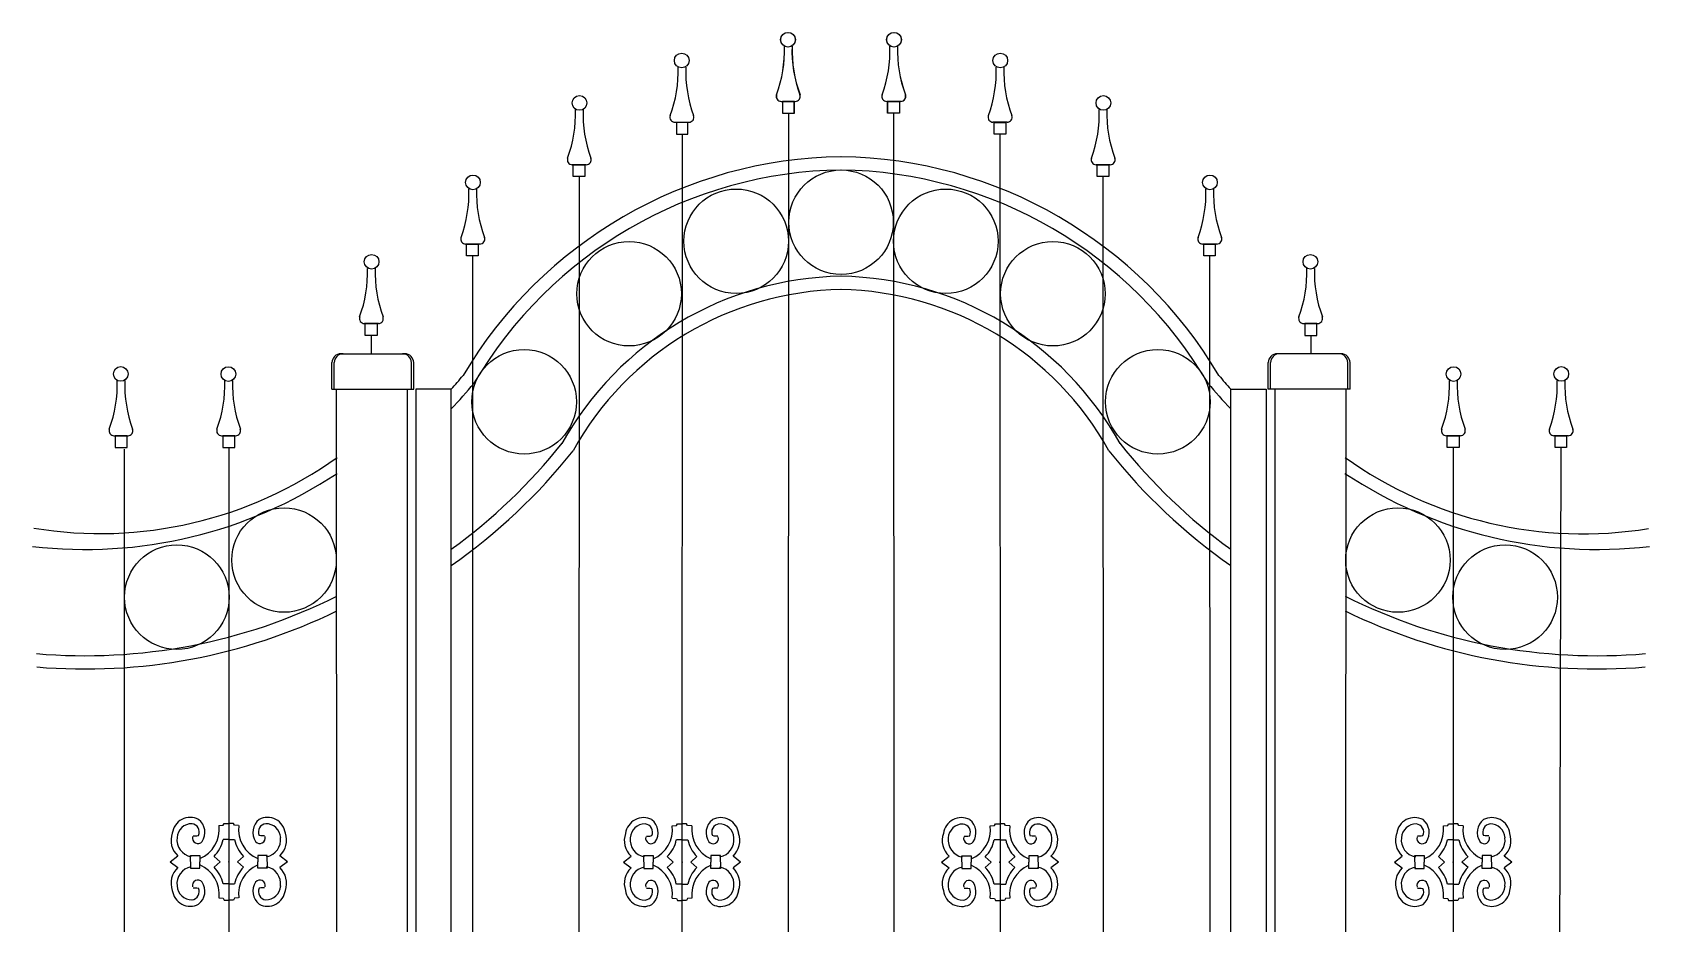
# Model space of a CAD drawing. Header units: millimetres. Extents: x -11 to 1891, y 0 to 2022.
# Drawn here: x -11 to 1891, y 973 to 2022 of the extents above; entities that cross this region are included whole.
import ezdxf

# ---------------------------------------------------------------- set-up
doc = ezdxf.new("R2010")
doc.units = ezdxf.units.MM
for name, color, linetype in [('ceco.net 112 a', 6, 'Continuous'), ('ceco.net 112 b', 5, 'Continuous'), ('ceco.net 112 c', 253, 'Continuous'), ('ceco.net 112 d', 190, 'Continuous'), ('ceco.net 112 e', 7, 'Continuous'), ('ceco.net 112 f', 1, 'Continuous')]:
    doc.layers.add(name, color=color, linetype=linetype)

msp = doc.modelspace()

# ---------------------------------------------------------------- linework, layer by layer
at = {"layer": 'ceco.net 112 a'}
for p, q in [((869.8, 1940.7), (886.4, 1940.7)), ((869.9, 1940.7), (886.4, 1940.7)), ((871.4, 1940.5), (871.4, 1926.7)), ((885.2, 1940.5), (871.4, 1940.5)), ((871.5, 1940.5), (871.5, 1926.7)), ((885.3, 1940.5), (871.5, 1940.5)), ((885.2, 1926.7), (885.2, 1940.5)), ((885.3, 1926.7), (885.3, 1940.5)), ((1010.4, 1940.7), (993.9, 1940.7)), ((1010.5, 1940.7), (993.9, 1940.7)), ((995, 1926.7), (995, 1940.5)), ((995, 1940.5), (1008.8, 1940.5)), ((995.1, 1926.7), (995.1, 1940.5)), ((995.1, 1940.5), (1008.9, 1940.5)), ((1008.8, 1940.5), (1008.8, 1926.7)), ((1008.9, 1940.5), (1008.9, 1926.7)), ((871.4, 1926.7), (885.2, 1926.7)), ((871.5, 1926.7), (885.3, 1926.7)), ((1008.8, 1926.7), (995, 1926.7)), ((1008.9, 1926.7), (995.1, 1926.7)), ((744.8, 1916.2), (761.4, 1916.2)), ((746.5, 1916), (746.5, 1902.2)), ((760.2, 1916), (746.5, 1916)), ((746.5, 1902.2), (760.2, 1902.2)), ((760.2, 1902.2), (760.2, 1916)), ((1135.5, 1916.2), (1118.9, 1916.2)), ((1120.1, 1902.2), (1120.1, 1916)), ((1120.1, 1916), (1133.9, 1916)), ((1133.9, 1902.2), (1120.1, 1902.2)), ((1133.9, 1916), (1133.9, 1902.2)), ((640.6, 1866.1), (624.1, 1866.1)), ((625.2, 1852.2), (625.2, 1865.9)), ((625.2, 1865.9), (639, 1865.9)), ((639, 1865.9), (639, 1852.2)), ((1256.7, 1866.1), (1240.2, 1866.1)), ((1241.3, 1852.2), (1241.3, 1865.9)), ((1241.3, 1865.9), (1255.1, 1865.9)), ((1255.1, 1865.9), (1255.1, 1852.2)), ((639, 1852.2), (625.2, 1852.2)), ((1255.1, 1852.2), (1241.3, 1852.2)), ((515.3, 1772.8), (498.7, 1772.8)), ((499.9, 1758.8), (499.9, 1772.6)), ((499.9, 1772.6), (513.6, 1772.6)), ((513.6, 1772.6), (513.6, 1758.8)), ((1382.1, 1772.8), (1365.5, 1772.8)), ((1366.7, 1758.8), (1366.7, 1772.6)), ((1366.7, 1772.6), (1380.4, 1772.6)), ((1380.4, 1772.6), (1380.4, 1758.8)), ((513.6, 1758.8), (499.9, 1758.8)), ((1380.4, 1758.8), (1366.7, 1758.8)), ((396.1, 1679.4), (379.6, 1679.3)), ((380.7, 1665.4), (380.7, 1679.2)), ((380.7, 1679.2), (394.5, 1679.2)), ((394.5, 1679.2), (394.5, 1665.4)), ((1484.2, 1679.4), (1500.7, 1679.3)), ((1485.8, 1679.2), (1485.8, 1665.4)), ((1499.6, 1679.2), (1485.8, 1679.2)), ((1499.6, 1665.4), (1499.6, 1679.2)), ((394.5, 1665.4), (380.7, 1665.4)), ((1485.8, 1665.4), (1499.6, 1665.4)), ((85.1, 1547.3), (101.6, 1547.3)), ((86.7, 1547.1), (86.7, 1533.4)), ((100.5, 1547.1), (86.7, 1547.1)), ((100.5, 1533.4), (100.5, 1547.1)), ((211.7, 1547.3), (228.2, 1547.3)), ((213.3, 1547.1), (213.3, 1533.3)), ((227.1, 1547.1), (213.3, 1547.1)), ((227.1, 1533.3), (227.1, 1547.1)), ((1668.6, 1547.3), (1652.1, 1547.3)), ((1653.2, 1533.3), (1653.2, 1547.1)), ((1653.2, 1547.1), (1667, 1547.1)), ((1667, 1547.1), (1667, 1533.3)), ((1795.3, 1547.3), (1778.7, 1547.3)), ((1779.9, 1533.4), (1779.9, 1547.1)), ((1779.9, 1547.1), (1793.6, 1547.1)), ((1793.6, 1547.1), (1793.6, 1533.4)), ((86.7, 1533.4), (100.5, 1533.4)), ((213.3, 1533.3), (227.1, 1533.3)), ((1667, 1533.3), (1653.2, 1533.3)), ((1793.6, 1533.4), (1779.9, 1533.4))]:
    msp.add_line(p, q, dxfattribs=at)
for centre in [(877.8, 2013.3), (877.9, 2013.3), (1002.4, 2013.3), (1002.5, 2013.3), (752.8, 1988.8), (1127.5, 1988.8), (632.6, 1938.8), (1248.7, 1938.8), (507.3, 1845.4), (1374.1, 1845.4), (388.1, 1752), (1492.2, 1752), (93.1, 1620), (219.7, 1619.9), (1660.6, 1619.9), (1787.3, 1620)]:
    msp.add_circle(centre, 8.63, dxfattribs=at)
for centre, radius, start, end in [((722.4, 2000.9), 151.3, 339.7255, 1.734), ((722.5, 2000.9), 151.3, 339.7255, 1.734), ((1033.8, 2000.9), 151.3, 178.247, 200.2555), ((1033.9, 2000.9), 151.3, 178.247, 200.2555), ((846.5, 2000.9), 151.3, 339.7445, 1.753), ((846.5, 2000.9), 151.3, 339.7445, 1.753), ((1157.8, 2000.9), 151.3, 178.266, 200.2745), ((1157.9, 2000.9), 151.3, 178.266, 200.2745), ((597.4, 1976.4), 151.3, 339.7255, 1.734), ((908.8, 1976.4), 151.3, 178.247, 200.2555), ((971.5, 1976.4), 151.3, 339.7445, 1.753), ((1282.9, 1976.4), 151.3, 178.266, 200.2745), ((869.8, 1946.5), 5.83, 159.7255, 269.9905), ((869.9, 1946.5), 5.83, 159.7255, 269.9905), ((886.4, 1946.5), 5.83, 269.9905, 20.2555), ((886.4, 1946.5), 5.83, 269.9905, 20.2555), ((993.9, 1946.5), 5.83, 159.7445, 270.0095), ((993.9, 1946.5), 5.83, 159.7445, 270.0095), ((1010.4, 1946.5), 5.83, 270.0095, 20.2745), ((1010.5, 1946.5), 5.83, 270.0095, 20.2745), ((476.7, 1926.4), 151.3, 339.7445, 1.753), ((788, 1926.4), 151.3, 178.266, 200.2745), ((744.8, 1922), 5.83, 159.7255, 269.9905), ((761.4, 1922), 5.83, 269.9905, 20.2555), ((1118.9, 1922), 5.83, 159.7445, 270.0095), ((1135.5, 1922), 5.83, 270.0095, 20.2745), ((1092.7, 1926.4), 151.3, 339.7445, 1.753), ((1404.1, 1926.4), 151.3, 178.266, 200.2745), ((624.1, 1872), 5.83, 159.7445, 270.0095), ((640.6, 1872), 5.83, 270.0095, 20.2745), ((1240.2, 1872), 5.83, 159.7445, 270.0095), ((1256.7, 1872), 5.83, 270.0095, 20.2745), ((351.3, 1833), 151.3, 339.7445, 1.753), ((662.7, 1833.1), 151.3, 178.266, 200.2745), ((1218.1, 1833), 151.3, 339.7445, 1.753), ((1529.5, 1833.1), 151.3, 178.266, 200.2745), ((498.7, 1778.6), 5.83, 159.7445, 270.0095), ((515.3, 1778.6), 5.83, 270.0095, 20.2745), ((1365.5, 1778.6), 5.83, 159.7445, 270.0095), ((1382.1, 1778.6), 5.83, 270.0095, 20.2745), ((232.1, 1739.6), 151.3, 339.7445, 1.753), ((543.5, 1739.6), 151.3, 178.266, 200.2745), ((1336.8, 1739.6), 151.3, 339.7255, 1.734), ((1648.2, 1739.6), 151.3, 178.247, 200.2555), ((379.6, 1685.2), 5.83, 159.7445, 270.0095), ((396.1, 1685.2), 5.83, 270.0095, 20.2745), ((1484.2, 1685.2), 5.83, 159.7255, 269.9905), ((1500.7, 1685.2), 5.83, 269.9905, 20.2555), ((-62.3, 1607.6), 151.3, 339.7255, 1.734), ((249, 1607.6), 151.3, 178.247, 200.2555), ((64.3, 1607.6), 151.3, 339.7255, 1.734), ((375.7, 1607.5), 151.3, 178.247, 200.2555), ((1504.6, 1607.5), 151.3, 339.7445, 1.753), ((1816, 1607.6), 151.3, 178.266, 200.2745), ((1631.3, 1607.6), 151.3, 339.7445, 1.753), ((1942.7, 1607.6), 151.3, 178.266, 200.2745), ((85.1, 1553.2), 5.83, 159.7255, 269.9905), ((101.6, 1553.2), 5.83, 269.9905, 20.2555), ((211.7, 1553.1), 5.83, 159.7255, 269.9905), ((228.2, 1553.1), 5.83, 269.9905, 20.2555), ((1652.1, 1553.1), 5.83, 159.7445, 270.0095), ((1668.6, 1553.1), 5.83, 270.0095, 20.2745), ((1778.7, 1553.2), 5.83, 159.7445, 270.0095), ((1795.3, 1553.2), 5.83, 270.0095, 20.2745)]:
    msp.add_arc(centre, radius, start, end, dxfattribs=at)
at = {"layer": 'ceco.net 112 b', "linetype": 'Continuous'}
for p, q in [((208.6, 1088.7), (213.7, 1089)), ((213.7, 1089), (214.8, 1091.2)), ((214.8, 1091.2), (220.2, 1091.2)), ((225.5, 1091.2), (220.2, 1091.2)), ((226.7, 1089), (225.5, 1091.2)), ((231.7, 1088.7), (226.7, 1089)), ((741.7, 1088.4), (746.8, 1088.6)), ((746.8, 1088.6), (747.9, 1090.9)), ((747.9, 1090.9), (753.3, 1090.9)), ((758.6, 1090.9), (753.3, 1090.9)), ((759.8, 1088.6), (758.6, 1090.9)), ((764.8, 1088.4), (759.8, 1088.6)), ((1115.6, 1088.3), (1120.7, 1088.6)), ((1120.7, 1088.6), (1121.8, 1090.8)), ((1121.8, 1090.8), (1127.1, 1090.8)), ((1132.5, 1090.8), (1127.1, 1090.8)), ((1133.6, 1088.6), (1132.5, 1090.8)), ((1138.7, 1088.3), (1133.6, 1088.6)), ((1648.6, 1088.4), (1653.7, 1088.7)), ((1653.7, 1088.7), (1654.8, 1090.9)), ((1654.8, 1090.9), (1660.2, 1090.9)), ((1665.5, 1090.9), (1660.2, 1090.9)), ((1666.7, 1088.7), (1665.5, 1090.9)), ((1671.7, 1088.4), (1666.7, 1088.7)), ((178.2, 1076.7), (182.4, 1076.7)), ((182.4, 1076.7), (184.6, 1077.1)), ((220.2, 1072.2), (213.4, 1072.2)), ((220.2, 1072.2), (226.9, 1072.2)), ((257.9, 1076.7), (255.8, 1077.1)), ((262.2, 1076.7), (257.9, 1076.7)), ((711.3, 1076.4), (715.5, 1076.4)), ((715.5, 1076.4), (717.6, 1076.8)), ((753.3, 1071.9), (746.5, 1071.9)), ((753.3, 1071.9), (760, 1071.9)), ((791, 1076.4), (788.9, 1076.8)), ((795.3, 1076.4), (791, 1076.4)), ((1085.1, 1076.4), (1089.4, 1076.4)), ((1089.4, 1076.4), (1091.5, 1076.7)), ((1127.1, 1071.8), (1120.4, 1071.8)), ((1127.1, 1071.8), (1133.9, 1071.8)), ((1164.9, 1076.4), (1162.8, 1076.7)), ((1169.1, 1076.4), (1164.9, 1076.4)), ((1618.2, 1076.5), (1622.4, 1076.5)), ((1622.4, 1076.5), (1624.6, 1076.8)), ((1660.2, 1071.9), (1653.5, 1071.9)), ((1660.2, 1071.9), (1666.9, 1071.9)), ((1697.9, 1076.5), (1695.8, 1076.8)), ((1702.2, 1076.5), (1697.9, 1076.5)), ((151.3, 1046.1), (160.3, 1053)), ((175.1, 1046.3), (175.1, 1053.6)), ((175.1, 1053.6), (186.2, 1053.6)), ((186.2, 1053.6), (186.2, 1046.1)), ((202.8, 1052.4), (209.8, 1046.1)), ((237.6, 1052.4), (230.5, 1046.1)), ((265.3, 1053.6), (254.1, 1053.6)), ((254.1, 1053.6), (254.1, 1046.1)), ((265.3, 1046.3), (265.3, 1053.6)), ((289, 1046.1), (280.1, 1053)), ((684.4, 1045.8), (693.4, 1052.7)), ((708.2, 1046), (708.2, 1053.3)), ((708.2, 1053.3), (719.3, 1053.3)), ((719.3, 1053.3), (719.3, 1045.8)), ((735.9, 1052.1), (742.9, 1045.8)), ((770.6, 1052.1), (763.6, 1045.8)), ((798.4, 1053.3), (787.2, 1053.3)), ((787.2, 1053.3), (787.2, 1045.8)), ((798.4, 1046), (798.4, 1053.3)), ((822.1, 1045.8), (813.2, 1052.7)), ((1058.3, 1045.7), (1067.2, 1052.6)), ((1082.1, 1045.9), (1082.1, 1053.2)), ((1082.1, 1053.2), (1093.2, 1053.2)), ((1093.2, 1053.2), (1093.2, 1045.7)), ((1109.8, 1052), (1116.8, 1045.7)), ((1144.5, 1052), (1137.5, 1045.7)), ((1172.2, 1053.2), (1161.1, 1053.2)), ((1161.1, 1053.2), (1161.1, 1045.7)), ((1172.2, 1045.9), (1172.2, 1053.2)), ((1196, 1045.7), (1187, 1052.6)), ((1591.3, 1045.8), (1600.3, 1052.7)), ((1615.1, 1046), (1615.1, 1053.3)), ((1615.1, 1053.3), (1626.2, 1053.3)), ((1626.2, 1053.3), (1626.2, 1045.8)), ((1642.8, 1052.1), (1649.9, 1045.8)), ((1677.6, 1052.1), (1670.5, 1045.8)), ((1705.3, 1053.3), (1694.2, 1053.3)), ((1694.2, 1053.3), (1694.2, 1045.8)), ((1705.3, 1046), (1705.3, 1053.3)), ((1729.1, 1045.8), (1720.1, 1052.7)), ((151.3, 1046.1), (160.3, 1039.2)), ((175.1, 1045.9), (175.1, 1038.6)), ((175.1, 1038.6), (186.2, 1038.6)), ((186.2, 1038.6), (186.2, 1046.1)), ((202.8, 1039.8), (209.8, 1046.1)), ((237.6, 1039.8), (230.5, 1046.1)), ((254.1, 1038.6), (254.1, 1046.1)), ((265.3, 1038.6), (254.1, 1038.6)), ((265.3, 1045.9), (265.3, 1038.6)), ((289, 1046.1), (280.1, 1039.2)), ((684.4, 1045.8), (693.4, 1038.9)), ((708.2, 1045.6), (708.2, 1038.3)), ((708.2, 1038.3), (719.3, 1038.3)), ((719.3, 1038.3), (719.3, 1045.8)), ((735.9, 1039.5), (742.9, 1045.8)), ((770.6, 1039.5), (763.6, 1045.8)), ((787.2, 1038.3), (787.2, 1045.8)), ((798.4, 1038.3), (787.2, 1038.3)), ((798.4, 1045.6), (798.4, 1038.3)), ((822.1, 1045.8), (813.2, 1038.9)), ((1058.3, 1045.7), (1067.2, 1038.8)), ((1082.1, 1045.5), (1082.1, 1038.2)), ((1082.1, 1038.2), (1093.2, 1038.2)), ((1093.2, 1038.2), (1093.2, 1045.7)), ((1109.8, 1039.4), (1116.8, 1045.7)), ((1144.5, 1039.4), (1137.5, 1045.7)), ((1161.1, 1038.2), (1161.1, 1045.7)), ((1172.2, 1038.2), (1161.1, 1038.2)), ((1172.2, 1045.5), (1172.2, 1038.2)), ((1196, 1045.7), (1187, 1038.8)), ((1591.3, 1045.8), (1600.3, 1038.9)), ((1615.1, 1045.6), (1615.1, 1038.3)), ((1615.1, 1038.3), (1626.2, 1038.3)), ((1626.2, 1038.3), (1626.2, 1045.8)), ((1642.8, 1039.5), (1649.9, 1045.8)), ((1677.6, 1039.5), (1670.5, 1045.8)), ((1694.2, 1038.3), (1694.2, 1045.8)), ((1705.3, 1038.3), (1694.2, 1038.3)), ((1705.3, 1045.6), (1705.3, 1038.3)), ((1729.1, 1045.8), (1720.1, 1038.9)), ((178.2, 1015.4), (182.4, 1015.4)), ((182.4, 1015.4), (184.6, 1015.1)), ((220.2, 1020), (213.4, 1020)), ((220.2, 1020), (226.9, 1020)), ((257.9, 1015.4), (255.8, 1015.1)), ((262.2, 1015.4), (257.9, 1015.4)), ((711.3, 1015.1), (715.5, 1015.1)), ((715.5, 1015.1), (717.6, 1014.8)), ((753.3, 1019.7), (746.5, 1019.7)), ((753.3, 1019.7), (760, 1019.7)), ((791, 1015.1), (788.9, 1014.8)), ((795.3, 1015.1), (791, 1015.1)), ((1085.1, 1015.1), (1089.4, 1015.1)), ((1089.4, 1015.1), (1091.5, 1014.7)), ((1127.1, 1019.6), (1120.4, 1019.6)), ((1127.1, 1019.6), (1133.9, 1019.6)), ((1164.9, 1015.1), (1162.8, 1014.7)), ((1169.1, 1015.1), (1164.9, 1015.1)), ((1618.2, 1015.2), (1622.4, 1015.2)), ((1622.4, 1015.2), (1624.6, 1014.8)), ((1660.2, 1019.7), (1653.5, 1019.7)), ((1660.2, 1019.7), (1666.9, 1019.7)), ((1697.9, 1015.2), (1695.8, 1014.8)), ((1702.2, 1015.2), (1697.9, 1015.2)), ((208.6, 1003.5), (213.7, 1003.2)), ((213.7, 1003.2), (214.8, 1001)), ((214.8, 1001), (220.2, 1001)), ((225.5, 1001), (220.2, 1001)), ((226.7, 1003.2), (225.5, 1001)), ((231.7, 1003.5), (226.7, 1003.2)), ((741.7, 1003.2), (746.8, 1002.9)), ((746.8, 1002.9), (747.9, 1000.7)), ((747.9, 1000.7), (753.3, 1000.7)), ((758.6, 1000.7), (753.3, 1000.7)), ((759.8, 1002.9), (758.6, 1000.7)), ((764.8, 1003.2), (759.8, 1002.9)), ((1115.6, 1003.1), (1120.7, 1002.8)), ((1120.7, 1002.8), (1121.8, 1000.6)), ((1121.8, 1000.6), (1127.1, 1000.6)), ((1132.5, 1000.6), (1127.1, 1000.6)), ((1133.6, 1002.8), (1132.5, 1000.6)), ((1138.7, 1003.1), (1133.6, 1002.8)), ((1648.6, 1003.2), (1653.7, 1002.9)), ((1653.7, 1002.9), (1654.8, 1000.7)), ((1654.8, 1000.7), (1660.2, 1000.7)), ((1665.5, 1000.7), (1660.2, 1000.7)), ((1666.7, 1002.9), (1665.5, 1000.7)), ((1671.7, 1003.2), (1666.7, 1002.9))]:
    msp.add_line(p, q, dxfattribs=at)
for centre, radius, start, end in [((174.9, 1076.9), 21.4, 62.8497, 172.5134), ((176.8, 1073.3), 17.6, 89.7738, 175.6941), ((175.7, 1081.2), 9.76, 335.49, 83.2558), ((172.6, 1080.7), 19.4, 326.0897, 51.5976), ((171.5, 1084.2), 37.4, 293.1632, 6.8587), ((268.9, 1084.2), 37.4, 173.1413, 246.8368), ((267.8, 1080.7), 19.4, 128.4024, 213.9103), ((264.7, 1081.2), 9.76, 96.7442, 204.51), ((265.5, 1076.9), 21.4, 7.4866, 117.1503), ((263.6, 1073.3), 17.6, 4.3059, 90.2262), ((708, 1076.6), 21.4, 62.8497, 172.5134), ((709.8, 1073), 17.6, 89.7738, 175.6941), ((708.8, 1080.9), 9.76, 335.49, 83.2558), ((705.6, 1080.4), 19.4, 326.0897, 51.5976), ((704.6, 1083.9), 37.4, 293.1632, 6.8587), ((802, 1083.9), 37.4, 173.1413, 246.8368), ((800.9, 1080.4), 19.4, 128.4024, 213.9103), ((797.8, 1080.9), 9.76, 96.7442, 204.51), ((798.6, 1076.6), 21.4, 7.4866, 117.1503), ((796.7, 1073), 17.6, 4.3059, 90.2262), ((1081.8, 1076.6), 21.4, 62.8497, 172.5134), ((1083.7, 1072.9), 17.6, 89.7738, 175.6941), ((1082.6, 1080.8), 9.76, 335.49, 83.2558), ((1079.5, 1080.4), 19.4, 326.0897, 51.5976), ((1078.5, 1083.8), 37.4, 293.1632, 6.8587), ((1175.8, 1083.8), 37.4, 173.1413, 246.8368), ((1174.8, 1080.4), 19.4, 128.4024, 213.9103), ((1171.6, 1080.8), 9.76, 96.7442, 204.51), ((1172.4, 1076.6), 21.4, 7.4866, 117.1503), ((1170.6, 1072.9), 17.6, 4.3059, 90.2262), ((1614.9, 1076.7), 21.4, 62.8497, 172.5134), ((1616.8, 1073), 17.6, 89.7738, 175.6941), ((1615.7, 1080.9), 9.76, 335.49, 83.2558), ((1612.6, 1080.5), 19.4, 326.0897, 51.5976), ((1611.5, 1083.9), 37.4, 293.1632, 6.8587), ((1708.9, 1083.9), 37.4, 173.1413, 246.8368), ((1707.8, 1080.5), 19.4, 128.4024, 213.9103), ((1704.7, 1080.9), 9.76, 96.7442, 204.51), ((1705.5, 1076.7), 21.4, 7.4866, 117.1503), ((1703.6, 1073), 17.6, 4.3059, 90.2262), ((177.4, 1071.4), 25.2, 160.7629, 227.0685), ((179.8, 1072.3), 20.7, 173.5254, 258.4159), ((183.8, 1074), 6.4, 164.6141, 320.4505), ((175.7, 1079.7), 38.4, 314.7689, 348.7874), ((264.6, 1079.7), 38.4, 191.2126, 225.2311), ((256.6, 1074), 6.4, 219.5495, 15.3859), ((260.5, 1072.3), 20.7, 281.5841, 6.4746), ((262.9, 1071.4), 25.2, 312.9315, 19.2371), ((710.5, 1071.1), 25.2, 160.7629, 227.0685), ((712.9, 1072), 20.7, 173.5254, 258.4159), ((716.8, 1073.7), 6.4, 164.6141, 320.4505), ((708.8, 1079.4), 38.4, 314.7689, 348.7874), ((797.7, 1079.4), 38.4, 191.2126, 225.2311), ((789.7, 1073.7), 6.4, 219.5495, 15.3859), ((793.6, 1072), 20.7, 281.5841, 6.4746), ((796, 1071.1), 25.2, 312.9315, 19.2371), ((1084.4, 1071.1), 25.2, 160.7629, 227.0685), ((1086.8, 1071.9), 20.7, 173.5254, 258.4159), ((1090.7, 1073.6), 6.4, 164.6141, 320.4505), ((1082.7, 1079.3), 38.4, 314.7689, 348.7874), ((1171.6, 1079.3), 38.4, 191.2126, 225.2311), ((1163.6, 1073.6), 6.4, 219.5495, 15.3859), ((1167.5, 1071.9), 20.7, 281.5841, 6.4746), ((1169.9, 1071.1), 25.2, 312.9315, 19.2371), ((1617.4, 1071.2), 25.2, 160.7629, 227.0685), ((1619.8, 1072), 20.7, 173.5254, 258.4159), ((1623.8, 1073.7), 6.4, 164.6141, 320.4505), ((1615.7, 1079.4), 38.4, 314.7689, 348.7874), ((1704.6, 1079.4), 38.4, 191.2126, 225.2311), ((1696.6, 1073.7), 6.4, 219.5495, 15.3859), ((1700.5, 1072), 20.7, 281.5841, 6.4746), ((1702.9, 1071.2), 25.2, 312.9315, 19.2371), ((177.4, 1020.7), 25.2, 132.9315, 199.2371), ((179.8, 1019.9), 20.7, 101.5841, 186.4746), ((171.5, 1008), 37.4, 353.1413, 66.8368), ((175.7, 1012.5), 38.4, 11.2126, 45.2311), ((264.6, 1012.5), 38.4, 134.7689, 168.7874), ((268.9, 1008), 37.4, 113.1632, 186.8587), ((260.5, 1019.9), 20.7, 353.5254, 78.4159), ((262.9, 1020.7), 25.2, 340.7629, 47.0685), ((710.5, 1020.4), 25.2, 132.9315, 199.2371), ((712.9, 1019.6), 20.7, 101.5841, 186.4746), ((704.6, 1007.7), 37.4, 353.1413, 66.8368), ((708.8, 1012.2), 38.4, 11.2126, 45.2311), ((797.7, 1012.2), 38.4, 134.7689, 168.7874), ((802, 1007.7), 37.4, 113.1632, 186.8587), ((793.6, 1019.6), 20.7, 353.5254, 78.4159), ((796, 1020.4), 25.2, 340.7629, 47.0685), ((1084.4, 1020.4), 25.2, 132.9315, 199.2371), ((1086.8, 1019.5), 20.7, 101.5841, 186.4746), ((1078.5, 1007.6), 37.4, 353.1413, 66.8368), ((1082.7, 1012.1), 38.4, 11.2126, 45.2311), ((1171.6, 1012.1), 38.4, 134.7689, 168.7874), ((1175.8, 1007.6), 37.4, 113.1632, 186.8587), ((1167.5, 1019.5), 20.7, 353.5254, 78.4159), ((1169.9, 1020.4), 25.2, 340.7629, 47.0685), ((1617.4, 1020.5), 25.2, 132.9315, 199.2371), ((1619.8, 1019.6), 20.7, 101.5841, 186.4746), ((1611.5, 1007.7), 37.4, 353.1413, 66.8368), ((1615.7, 1012.2), 38.4, 11.2126, 45.2311), ((1704.6, 1012.2), 38.4, 134.7689, 168.7874), ((1708.9, 1007.7), 37.4, 113.1632, 186.8587), ((1700.5, 1019.6), 20.7, 353.5254, 78.4159), ((1702.9, 1020.5), 25.2, 340.7629, 47.0685), ((174.9, 1015.2), 21.4, 187.4866, 297.1503), ((176.8, 1018.9), 17.6, 184.3059, 270.2262), ((175.7, 1011), 9.76, 276.7442, 24.51), ((183.8, 1018.2), 6.4, 39.5495, 195.3859), ((172.6, 1011.4), 19.4, 308.4024, 33.9103), ((267.8, 1011.4), 19.4, 146.0897, 231.5976), ((256.6, 1018.2), 6.4, 344.6141, 140.4505), ((264.7, 1011), 9.76, 155.49, 263.2558), ((265.5, 1015.2), 21.4, 242.8497, 352.5134), ((263.6, 1018.9), 17.6, 269.7738, 355.6941), ((708, 1014.9), 21.4, 187.4866, 297.1503), ((709.8, 1018.6), 17.6, 184.3059, 270.2262), ((708.8, 1010.7), 9.76, 276.7442, 24.51), ((716.8, 1017.9), 6.4, 39.5495, 195.3859), ((705.6, 1011.1), 19.4, 308.4024, 33.9103), ((800.9, 1011.1), 19.4, 146.0897, 231.5976), ((789.7, 1017.9), 6.4, 344.6141, 140.4505), ((797.8, 1010.7), 9.76, 155.49, 263.2558), ((798.6, 1014.9), 21.4, 242.8497, 352.5134), ((796.7, 1018.6), 17.6, 269.7738, 355.6941), ((1081.8, 1014.9), 21.4, 187.4866, 297.1503), ((1083.7, 1018.5), 17.6, 184.3059, 270.2262), ((1082.6, 1010.6), 9.76, 276.7442, 24.51), ((1090.7, 1017.8), 6.4, 39.5495, 195.3859), ((1079.5, 1011.1), 19.4, 308.4024, 33.9103), ((1174.8, 1011.1), 19.4, 146.0897, 231.5976), ((1163.6, 1017.8), 6.4, 344.6141, 140.4505), ((1171.6, 1010.6), 9.76, 155.49, 263.2558), ((1172.4, 1014.9), 21.4, 242.8497, 352.5134), ((1170.6, 1018.5), 17.6, 269.7738, 355.6941), ((1614.9, 1015), 21.4, 187.4866, 297.1503), ((1616.8, 1018.6), 17.6, 184.3059, 270.2262), ((1615.7, 1010.7), 9.76, 276.7442, 24.51), ((1623.8, 1017.9), 6.4, 39.5495, 195.3859), ((1612.6, 1011.2), 19.4, 308.4024, 33.9103), ((1707.8, 1011.2), 19.4, 146.0897, 231.5976), ((1696.6, 1017.9), 6.4, 344.6141, 140.4505), ((1704.7, 1010.7), 9.76, 155.49, 263.2558), ((1705.5, 1015), 21.4, 242.8497, 352.5134), ((1703.6, 1018.6), 17.6, 269.7738, 355.6941)]:
    msp.add_arc(centre, radius, start, end, dxfattribs=at)
for p in [(220.2, 1046.1), (220.2, 1046.1), (753.3, 1045.8), (753.3, 1045.8), (1127.1, 1045.7), (1127.1, 1045.7), (1660.2, 1045.8), (1660.2, 1045.8)]:
    msp.add_point(p, dxfattribs=at)
at = {"layer": 'ceco.net 112 c'}
for centre in [(940.2, 1798.5), (940.2, 1798.5), (816.9, 1776.1), (1063.4, 1776.1), (690.9, 1714.4), (1189.4, 1714.4), (567.5, 1587.3), (1312.8, 1587.3), (285.1, 1401.1), (1595.2, 1401.1), (159.1, 1357.4), (1721.2, 1357.4)]:
    msp.add_circle(centre, 61.5, dxfattribs=at)
at = {"layer": 'ceco.net 112 d'}
for p, q in [((878.3, 1926.7), (878, 230.5)), ((1002, 1926.7), (1002.3, 230.5)), ((753.3, 1902.2), (753, 230.5)), ((1127, 1902.2), (1127.3, 230.5)), ((632.1, 1852.2), (631.8, 230.5)), ((1248.2, 1852.2), (1248.5, 230.5)), ((506.7, 1758.8), (506.5, 230.5)), ((1373.6, 1758.8), (1373.9, 230.5)), ((97.2, 1531.5), (97, 228.6)), ((220.2, 1533.3), (220, 230.5)), ((1660.1, 1533.3), (1660.3, 230.5)), ((1786.7, 1533.4), (1783.3, 228.6))]:
    msp.add_line(p, q, dxfattribs=at)
at = {"layer": 'ceco.net 112 e'}
for p, q in [((346.6, 1602), (346.8, 0)), ((430, 1602), (429.7, 0)), ((481.8, 1602), (440.2, 1602)), ((440.2, 1602), (440.2, 125)), ((481.8, 125), (481.8, 1602)), ((1450.3, 1602), (1450.6, 0)), ((1533.7, 1602), (1533.5, 0))]:
    msp.add_line(p, q, dxfattribs=at)
at = {"layer": 'ceco.net 112 e', "linetype": 'Continuous'}
for p, q in [((481.8, 1602), (440.2, 1602)), ((1398.5, 1602), (1440.2, 1602)), ((1398.5, 1602), (1440.2, 1602)), ((1398.5, 125), (1398.5, 1602)), ((1440.2, 1602), (1440.2, 125))]:
    msp.add_line(p, q, dxfattribs=at)
at = {"layer": 'ceco.net 112 e', "color": 4, "linetype": 'Continuous'}
msp.add_line((481.8, 1602), (440.2, 1602), dxfattribs=at)
at = {"layer": 'ceco.net 112 e'}
for centre, radius, start, end in [((946.9, 1351.5), 524.1, 90.7645, 149.4236), ((933.4, 1351.5), 524.1, 30.5764, 89.2355), ((946.9, 1351.5), 508.5, 90.7645, 149.5592), ((933.4, 1351.5), 508.5, 30.4408, 89.2355), ((946.9, 1351.5), 383.5, 91.0137, 150.8418), ((933.4, 1351.5), 383.5, 29.1582, 88.9863), ((946.9, 1351.5), 367.9, 91.0137, 151.0361), ((933.4, 1351.5), 367.9, 28.9639, 88.9863), ((94.7, 1949), 519.8, 318.1337, 320.478), ((1785.6, 1949), 519.8, 219.522, 221.8663), ((94.7, 1949), 535.5, 316.3005, 320.6108), ((1785.6, 1949), 535.5, 219.3892, 223.6995), ((69, 1909.5), 477.3, 260.5984, 305.6825), ((94.7, 1949), 660.5, 305.8838, 321.5632), ((94.7, 1949), 676.1, 304.9315, 321.6724), ((1785.6, 1949), 676.1, 218.3276, 235.0685), ((1785.6, 1949), 660.5, 218.4368, 234.1162), ((1813.1, 1913.3), 481.4, 234.4155, 279.1752), ((51.1, 1949), 535.5, 263.3499, 303.5952), ((1829.2, 1949), 535.5, 236.4048, 276.6501), ((51.1, 1949), 660.5, 265.0284, 296.6512), ((1829.2, 1949), 660.5, 243.3488, 274.9716), ((51.1, 1949), 676.1, 265.1878, 295.9883), ((1829.2, 1949), 676.1, 244.0117, 274.8122)]:
    msp.add_arc(centre, radius, start, end, dxfattribs=at)
at = {"layer": 'ceco.net 112 f'}
for p, q in [((387.6, 1665.4), (387.6, 1643.7)), ((1492.7, 1665.4), (1492.7, 1643.7)), ((351.9, 1643.7), (424.6, 1643.7)), ((354.5, 1643.7), (427.2, 1643.7)), ((1525.8, 1643.7), (1453.1, 1643.7)), ((1528.4, 1643.7), (1455.7, 1643.7)), ((341.5, 1602), (341.5, 1633.3)), ((344.1, 1602), (344.1, 1633.3)), ((435, 1602), (435, 1633.3)), ((437.6, 1602), (437.6, 1633.3)), ((1442.7, 1602), (1442.7, 1633.3)), ((1445.3, 1602), (1445.3, 1633.3)), ((1536.2, 1602), (1536.2, 1633.3)), ((1538.9, 1602), (1538.9, 1633.3)), ((341.5, 1602), (435, 1602)), ((344.1, 1602), (437.6, 1602)), ((1536.2, 1602), (1442.7, 1602)), ((1538.9, 1602), (1445.3, 1602))]:
    msp.add_line(p, q, dxfattribs=at)
for centre, start, end in [((351.9, 1633.3), 90.0095, 180.0048), ((354.5, 1633.3), 90.0095, 180.0048), ((424.6, 1633.3), 359.9952, 89.9905), ((427.2, 1633.3), 359.9952, 89.9905), ((1453.1, 1633.3), 90.0095, 180.0048), ((1455.7, 1633.3), 90.0095, 180.0048), ((1525.8, 1633.3), 359.9952, 89.9905), ((1528.4, 1633.3), 359.9952, 89.9905)]:
    msp.add_arc(centre, 10.4, start, end, dxfattribs=at)

doc.saveas('drawing.dxf')
